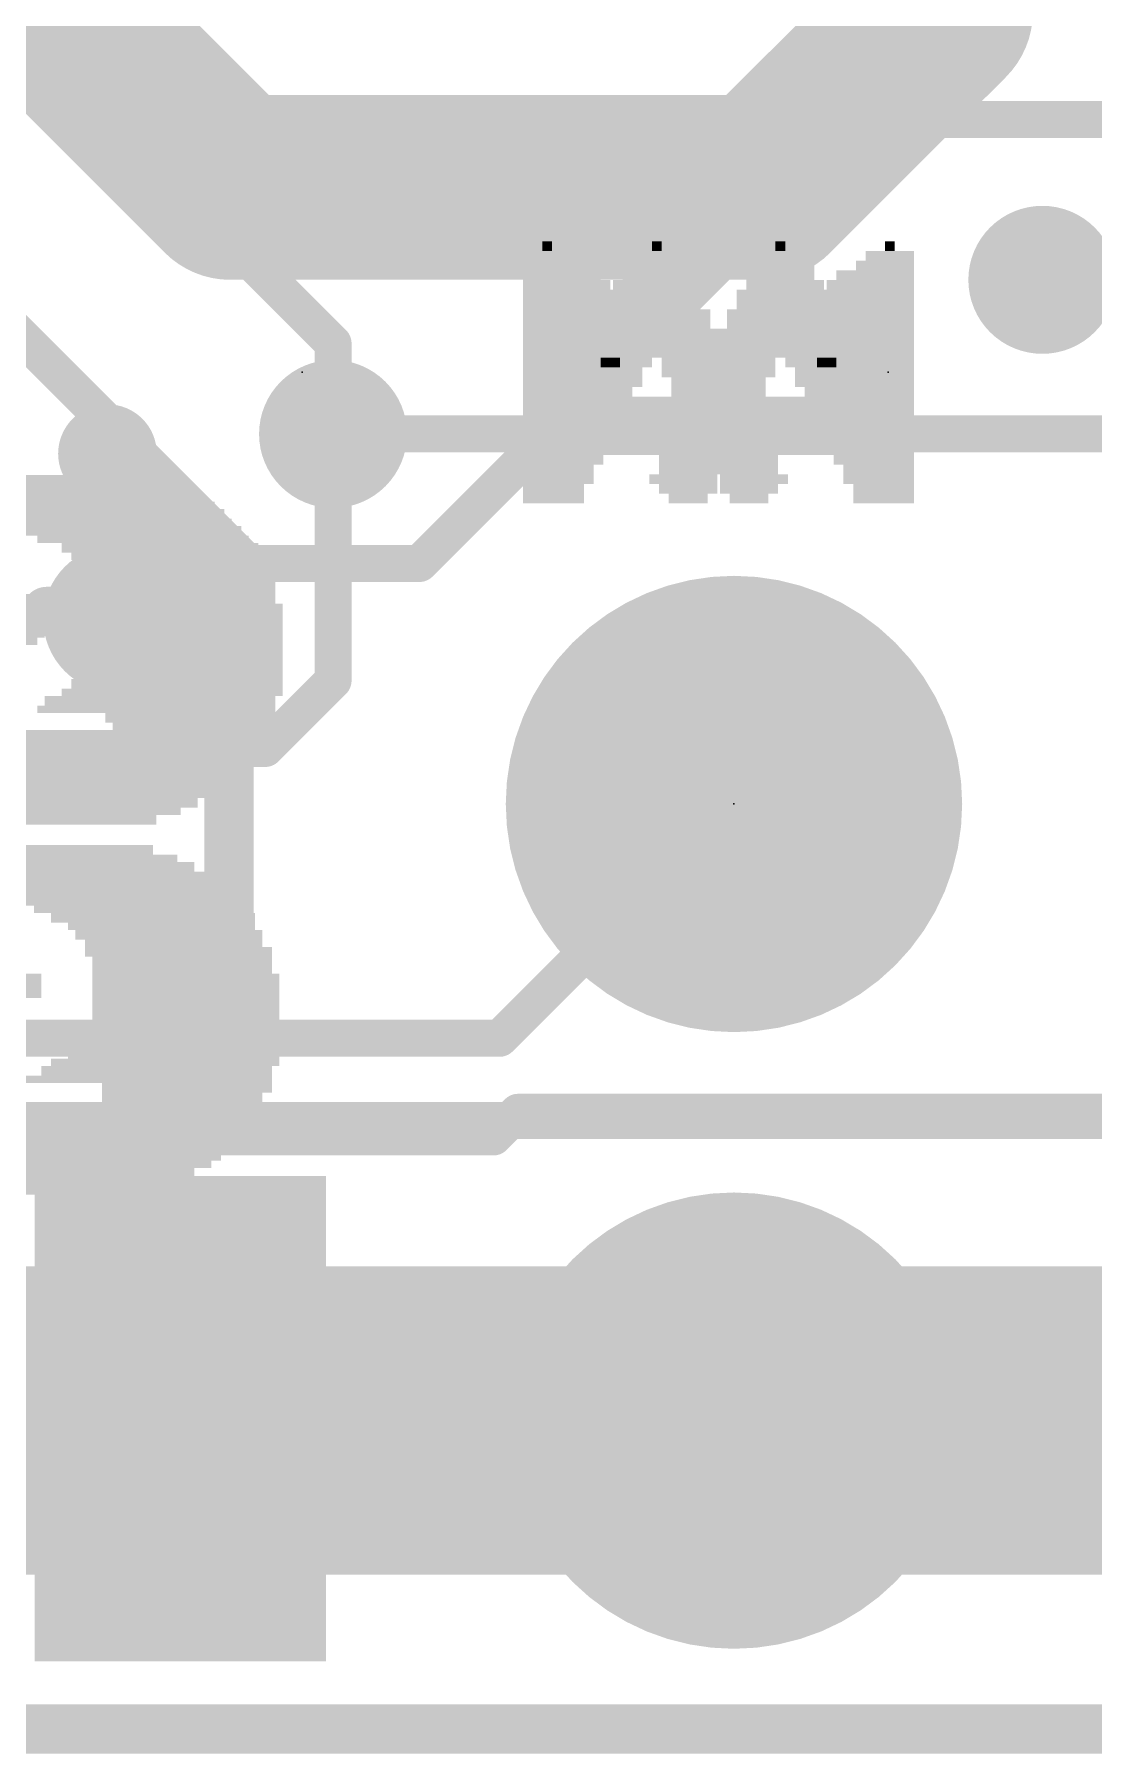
# Model space of a CAD drawing. Extents: x -6.3 to 43.3, y -21.6 to 50.8.
# Drawn here: x 23.79 to 28.15, y -0.1 to 6.98 of the extents above; entities that cross this region are included whole.
import ezdxf

# ---------------------------------------------------------------- set-up
doc = ezdxf.new("R2010")
doc.units = 0
for name, color, linetype in [('1', 12, 'CONTINUOUS'), ('15', 30, 'CONTINUOUS'), ('16', 132, 'CONTINUOUS'), ('17', 110, 'CONTINUOUS'), ('18', 110, 'CONTINUOUS'), ('2', 41, 'CONTINUOUS'), ('20', 31, 'CONTINUOUS'), ('21', 41, 'CONTINUOUS'), ('22', 40, 'CONTINUOUS'), ('23', 53, 'CONTINUOUS'), ('24', 53, 'CONTINUOUS')]:
    doc.layers.add(name, color=color, linetype=linetype)

# ---------------------------------------------------------------- blocks, each defined once
blk = doc.blocks.new('RECT')
blk.add_solid([(-0.5, -0.5), (0.5, -0.5), (-0.5, 0.5), (0.5, 0.5)])
blk = doc.blocks.new('ROUNDP')
at = {"const_width": 0.5}
blk.add_lwpolyline([(0, -0.25, 1), (0, 0.25, 1), (0, -0.25)], format="xyb", dxfattribs=at)
blk = doc.blocks.new('ROUNDV')
at = {"const_width": 0.5}
blk.add_lwpolyline([(0, -0.25, 1), (0, 0.25, 1), (0, -0.25)], format="xyb", dxfattribs=at)

msp = doc.modelspace()

# ---------------------------------------------------------------- linework, layer by layer
at = {"layer": '1'}
for points, const_width in [([(23.9268, 7.0188), (23.9268, 7.4846)], 0.762), ([(27.52, 7.073), (27.52, 7.493)], 0.762), ([(27.52, 7.073), (26.797, 6.35)], 0.762), ([(24.5956, 6.35), (23.9268, 7.0188)], 0.762), ([(26.797, 6.35), (24.5956, 6.35)], 0.762), ([(25.019, 4.318), (25.019, 5.334)], 0.1524), ([(25.019, 5.334), (30.48, 5.334)], 0.1524), ([(24.7396, 4.0386), (25.019, 4.318)], 0.1524), ([(23.6551, 4.0386), (24.7396, 4.0386)], 0.1524), ([(25.6794, 2.4384), (25.781, 2.54)], 0.1524), ([(25.781, 2.54), (30.0779, 2.54)], 0.1524), ([(3.5306, 2.4384), (25.6794, 2.4384)], 0.1524), ([(43.18, 0), (0, 0)], 0.1524)]:
    msp.add_lwpolyline(points, dxfattribs=dict(at, const_width=const_width))
for points, const_width in [([(27.6547, 6.9383, 1), (27.3853, 7.2077)], 0.381), ([(24.0615, 7.1535, 1), (23.7921, 6.8841)], 0.381), ([(27.3295, 7.073, 1), (27.7105, 7.073)], 0.381), ([(23.7363, 7.0188, 1), (24.1173, 7.0188)], 0.381), ([(24.5956, 6.5405, 1), (24.5956, 6.1595)], 0.381), ([(26.797, 6.1595, 1), (26.797, 6.5405)], 0.381), ([(24.4609, 6.2153, 1), (24.7303, 6.4847)], 0.381), ([(26.6623, 6.4847, 1), (26.9317, 6.2153)], 0.381), ([(25.0571, 5.334, 1), (24.9809, 5.334)], 0.0762), ([(25.019, 5.3721, 1), (25.019, 5.2959)], 0.0762), ([(25.0459, 4.2911, 1), (24.9921, 4.3449)], 0.0762), ([(24.9809, 4.318, 1), (25.0571, 4.318)], 0.0762), ([(24.7396, 4.0005, 1), (24.7396, 4.0767)], 0.0762), ([(24.7127, 4.0655, 1), (24.7665, 4.0117)], 0.0762), ([(25.781, 2.5781, 1), (25.781, 2.5019)], 0.0762), ([(25.8079, 2.5131, 1), (25.7541, 2.5669)], 0.0762), ([(25.6525, 2.4653, 1), (25.7063, 2.4115)], 0.0762), ([(25.6794, 2.4003, 1), (25.6794, 2.4765)], 0.0762)]:
    msp.add_lwpolyline(points, format="xyb", dxfattribs=dict(at, const_width=const_width))
at = {"layer": '15', "const_width": 0.1524}
msp.add_lwpolyline([(0, 0), (43.18, 0)], dxfattribs=at)
at = {"layer": '16', "const_width": 0.1524}
for points in [[(22.8269, 7.8994), (25.019, 5.7073)], [(22.8423, 6.6294), (24.6711, 4.8006)], [(25.3746, 4.8006), (27.2034, 6.6294)], [(27.2034, 6.6294), (28.3387, 6.6294)], [(25.019, 5.7073), (25.019, 5.334)], [(24.6711, 4.8006), (25.3746, 4.8006)], [(25.7048, 2.8448), (26.67, 3.81)], [(18.2372, 2.8448), (25.7048, 2.8448)], [(18.0953, 2.5066), (30.0356, 2.5066)], [(43.18, 0), (0, 0)]]:
    msp.add_lwpolyline(points, dxfattribs=at)
at = {"layer": '16', "const_width": 0.0762}
for points in [[(27.2034, 6.6675, 1), (27.2034, 6.5913)], [(27.2303, 6.6025, 1), (27.1765, 6.6563)], [(25.0571, 5.7073, 1), (24.9809, 5.7073)], [(24.9921, 5.6804, 1), (25.0459, 5.7343)], [(24.9809, 5.334, 1), (25.0571, 5.334)], [(24.6711, 4.8387, 1), (24.6711, 4.7625)], [(24.6441, 4.7737, 1), (24.698, 4.8275)], [(25.3477, 4.8275, 1), (25.4015, 4.7737)], [(25.3746, 4.7625, 1), (25.3746, 4.8387)], [(26.6969, 3.7831, 1), (26.6431, 3.8369)], [(25.6779, 2.8717, 1), (25.7317, 2.8179)], [(25.7048, 2.8067, 1), (25.7048, 2.8829)]]:
    msp.add_lwpolyline(points, format="xyb", dxfattribs=at)
at = {"layer": '2', "const_width": 0.1524}
msp.add_lwpolyline([(0, 0), (43.18, 0)], dxfattribs=at)
at = {"layer": '20', "const_width": 0.2032}
msp.add_lwpolyline([(42.0164, 0), (1.0749, 0)], dxfattribs=at)
at = {"layer": '21', "const_width": 1.27}
msp.add_lwpolyline([(29.845, 1.27), (23.622, 1.27)], dxfattribs=at)
at = {"layer": '21', "const_width": 0.635}
msp.add_lwpolyline([(23.622, 1.5875, 1), (23.622, 0.9525)], format="xyb", dxfattribs=at)
at = {"layer": '22'}
for points, const_width in [([(24.09, 5.1514, 1), (24.09, 5.3546, 1), (24.09, 5.1514)], 0.2032), ([(23.84, 4.6538, 1), (23.84, 4.5522)], 0.1016), ([(24.6408, 4.603, 1), (24.5392, 4.603)], 0.1016), ([(24.59, 4.5522, 1), (24.59, 4.6538)], 0.1016), ([(24.5392, 2.953, 1), (24.6408, 2.953)], 0.1016)]:
    msp.add_lwpolyline(points, format="xyb", dxfattribs=dict(at, const_width=const_width))
for points, const_width in [([(24.59, 4.603), (23.84, 4.603)], 0.2032), ([(24.59, 2.953), (24.59, 4.603)], 0.2032), ([(29.845, 1.27), (0.762, 1.27)], 1.27)]:
    msp.add_lwpolyline(points, dxfattribs=dict(at, const_width=const_width))
at = {"layer": '23'}
for p in [(24.892, 5.588), (27.305, 5.588)]:
    msp.add_point(p, dxfattribs=at)
at = {"layer": '24'}
msp.add_point((26.67, 3.81), dxfattribs=at)

# ---------------------------------------------------------------- block references
at = {"layer": '16', "xscale": 1.2, "yscale": 2, "rotation": 180}
msp.add_blockref('RECT', (24.39, 1.278), dxfattribs=at)
at = {"layer": '17'}
for p, xscale, yscale, rotation in [((26.67, 3.81), 1.8796, 1.8796, 270), ((26.67, 3.81), 1.8796, 1.8796, 270), ((26.67, 3.81), 1.524, 1.524, 270), ((26.67, 3.81), 1.524, 1.524, 270), ((26.67, 1.27), 1.8796, 1.8796, 90), ((26.67, 1.27), 1.8796, 1.8796, 90), ((26.67, 1.27), 1.524, 1.524, 90), ((26.67, 1.27), 1.524, 1.524, 90)]:
    msp.add_blockref('ROUNDP', p, dxfattribs=dict(at, xscale=xscale, yscale=yscale, rotation=rotation))
at = {"layer": '18', "xscale": 0.6096, "yscale": 0.6096}
for p in [(27.94, 5.969), (27.94, 5.969), (25.019, 5.334), (25.019, 5.334), (24.13, 4.572), (24.13, 4.572)]:
    msp.add_blockref('ROUNDV', p, dxfattribs=at)
at = {"layer": '21'}
for p, xscale, yscale in [((26.352, 6.108), 0.04, 0.04), ((27.312, 6.108), 0.04, 0.04), ((26.332, 6.028), 0.24, 0.04), ((26.352, 6.068), 0.2, 0.04), ((27.292, 6.028), 0.24, 0.04), ((27.312, 6.068), 0.2, 0.04), ((26.332, 5.948), 0.32, 0.04), ((26.352, 5.988), 0.28, 0.04), ((27.232, 5.948), 0.36, 0.04), ((27.252, 5.988), 0.32, 0.04), ((26.332, 5.868), 0.4, 0.04), ((26.352, 5.908), 0.36, 0.04), ((27.192, 5.868), 0.44, 0.04), ((27.212, 5.908), 0.4, 0.04), ((26.332, 5.788), 0.48, 0.04), ((26.352, 5.828), 0.44, 0.04), ((27.152, 5.788), 0.52, 0.04), ((27.172, 5.828), 0.48, 0.04), ((26.352, 5.748), 0.52, 0.04), ((27.152, 5.748), 0.52, 0.04), ((26.332, 5.708), 0.56, 0.04), ((26.352, 5.668), 0.6, 0.04), ((27.172, 5.708), 0.48, 0.04), ((27.192, 5.668), 0.44, 0.04), ((26.172, 5.628), 0.32, 0.04), ((26.152, 5.588), 0.28, 0.04), ((26.512, 5.628), 0.28, 0.04), ((26.532, 5.588), 0.32, 0.04), ((27.052, 5.628), 0.08, 0.04), ((27.292, 5.628), 0.24, 0.04), ((27.292, 5.588), 0.24, 0.04), ((26.132, 5.548), 0.32, 0.04), ((26.112, 5.508), 0.28, 0.04), ((26.552, 5.548), 0.28, 0.04), ((26.572, 5.508), 0.32, 0.04), ((27.292, 5.548), 0.24, 0.04), ((27.292, 5.508), 0.24, 0.04), ((26.332, 5.468), 0.8, 0.04), ((27.292, 5.468), 0.24, 0.04), ((26.332, 5.388), 0.88, 0.04), ((26.352, 5.428), 0.84, 0.04), ((27.292, 5.428), 0.24, 0.04), ((27.292, 5.388), 0.24, 0.04), ((26.332, 5.308), 0.96, 0.04), ((26.352, 5.348), 0.92, 0.04), ((27.292, 5.348), 0.24, 0.04), ((27.292, 5.308), 0.24, 0.04), ((25.992, 5.228), 0.28, 0.04), ((26.712, 5.228), 0.28, 0.04), ((27.292, 5.268), 0.24, 0.04), ((27.292, 5.228), 0.24, 0.04), ((25.952, 5.188), 0.28, 0.04), ((26.712, 5.188), 0.28, 0.04), ((27.292, 5.188), 0.24, 0.04), ((21.541, 5.11), 5.7, 0.03), ((21.541, 5.145), 5.5, 0.04), ((25.952, 5.148), 0.28, 0.04), ((25.932, 5.108), 0.24, 0.04), ((26.752, 5.148), 0.28, 0.04), ((26.732, 5.108), 0.24, 0.04), ((27.292, 5.148), 0.24, 0.04), ((27.292, 5.108), 0.24, 0.04), ((21.541, 5.04), 5.98, 0.03), ((21.541, 5.075), 5.84, 0.04), ((25.952, 5.068), 0.2, 0.04), ((26.732, 5.068), 0.16, 0.04), ((27.292, 5.068), 0.24, 0.04), ((21.541, 4.97), 6.12, 0.03), ((21.541, 5.005), 6.06, 0.04), ((22.696, 4.935), 3.89, 0.04), ((24.236, 4.9), 0.87, 0.03), ((24.306, 4.865), 0.81, 0.04), ((24.326, 4.83), 0.77, 0.03), ((24.356, 4.795), 0.77, 0.04), ((24.376, 4.76), 0.73, 0.03), ((24.411, 4.725), 0.74, 0.04), ((23.746, 4.655), 0.17, 0.04), ((24.411, 4.69), 0.74, 0.03), ((24.411, 4.655), 0.74, 0.04), ((23.726, 4.62), 0.21, 0.03), ((23.746, 4.585), 0.25, 0.04), ((24.446, 4.62), 0.73, 0.03), ((24.446, 4.585), 0.73, 0.04), ((23.726, 4.55), 0.21, 0.03), ((23.726, 4.515), 0.21, 0.04), ((24.446, 4.55), 0.73, 0.03), ((24.446, 4.515), 0.73, 0.04), ((23.696, 4.48), 0.21, 0.03), ((24.426, 4.48), 0.77, 0.03), ((24.426, 4.445), 0.77, 0.04), ((24.411, 4.375), 0.8, 0.04), ((24.426, 4.41), 0.77, 0.03), ((24.376, 4.305), 0.87, 0.04), ((24.391, 4.34), 0.84, 0.03), ((24.306, 4.235), 0.95, 0.04), ((24.356, 4.27), 0.91, 0.03), ((24.291, 4.2), 0.98, 0.03), ((24.431, 4.165), 0.7, 0.04), ((24.426, 4.13), 0.63, 0.03), ((24.426, 4.095), 0.63, 0.04), ((24.411, 4.06), 0.6, 0.03), ((24.411, 4.025), 0.6, 0.04), ((22.521, 3.955), 4.24, 0.04), ((24.376, 3.99), 0.59, 0.03), ((21.541, 3.885), 6.06, 0.04), ((22.486, 3.92), 4.23, 0.03), ((21.541, 3.85), 5.98, 0.03), ((21.541, 3.815), 5.84, 0.04), ((21.541, 3.78), 5.7, 0.03), ((21.541, 3.745), 5.5, 0.04), ((21.598, 3.621), 5.36, 0.04), ((21.598, 3.551), 5.7, 0.04), ((21.598, 3.586), 5.56, 0.03), ((21.598, 3.481), 5.92, 0.04), ((21.598, 3.516), 5.84, 0.03), ((21.598, 3.446), 5.98, 0.03), ((22.773, 3.411), 3.71, 0.04), ((24.223, 3.376), 0.87, 0.03), ((24.278, 3.341), 0.84, 0.04), ((24.313, 3.306), 0.77, 0.03), ((24.343, 3.271), 0.77, 0.04), ((24.363, 3.236), 0.73, 0.03), ((24.383, 3.201), 0.77, 0.04), ((24.398, 3.166), 0.74, 0.03), ((24.398, 3.131), 0.74, 0.04), ((23.698, 3.061), 0.24, 0.04), ((23.713, 3.096), 0.21, 0.03), ((24.413, 3.096), 0.77, 0.03), ((24.413, 3.061), 0.77, 0.04), ((23.698, 3.026), 0.24, 0.03), ((24.413, 3.026), 0.77, 0.03), ((24.413, 2.991), 0.77, 0.04), ((24.413, 2.956), 0.77, 0.03), ((24.413, 2.921), 0.77, 0.04), ((24.378, 2.851), 0.84, 0.04), ((24.398, 2.886), 0.8, 0.03), ((24.363, 2.781), 0.87, 0.04), ((24.378, 2.816), 0.84, 0.03), ((24.293, 2.711), 0.95, 0.04), ((24.328, 2.746), 0.94, 0.03), ((24.258, 2.676), 1.02, 0.03), ((24.418, 2.641), 0.7, 0.04), ((24.398, 2.606), 0.66, 0.03), ((24.398, 2.571), 0.66, 0.04), ((24.383, 2.536), 0.63, 0.03), ((24.343, 2.466), 0.63, 0.03), ((24.383, 2.501), 0.63, 0.04), ((22.558, 2.396), 4.06, 0.03), ((22.598, 2.431), 4.06, 0.04), ((21.598, 2.361), 5.92, 0.04), ((21.598, 2.326), 5.84, 0.03), ((21.598, 2.291), 5.7, 0.04), ((21.598, 2.256), 5.56, 0.03), ((21.598, 2.221), 5.36, 0.04), ((21.594, 1.865), 5.07, 0.03), ((21.594, 1.835), 5.07, 0.03), ((21.594, 1.81), 5.07, 0.02), ((21.594, 1.78), 5.07, 0.04), ((21.594, 1.745), 5.07, 0.03), ((21.594, 1.715), 5.07, 0.03), ((21.594, 1.69), 5.07, 0.02), ((22.539, 1.665), 3.18, 0.03), ((23.304, 1.63), 1.65, 0.04), ((23.334, 1.595), 1.59, 0.03), ((23.349, 1.575), 1.56, 0.03), ((23.364, 1.545), 1.53, 0.03), ((23.379, 1.51), 1.5, 0.04), ((23.394, 1.475), 1.47, 0.03), ((23.409, 1.455), 1.44, 0.03), ((23.409, 1.425), 1.44, 0.03), ((23.424, 1.39), 1.41, 0.04), ((23.424, 1.355), 1.41, 0.03), ((23.424, 1.325), 1.41, 0.03), ((23.424, 1.305), 1.41, 0.03), ((23.424, 1.27), 1.41, 0.04), ((23.424, 1.235), 1.41, 0.03), ((23.424, 1.215), 1.41, 0.03), ((23.424, 1.185), 1.41, 0.03), ((23.424, 1.15), 1.41, 0.04), ((23.394, 1.065), 1.47, 0.03), ((23.409, 1.115), 1.44, 0.03), ((23.409, 1.085), 1.44, 0.03), ((23.379, 0.995), 1.5, 0.03), ((23.394, 1.03), 1.47, 0.04), ((23.319, 0.91), 1.62, 0.04), ((23.349, 0.945), 1.56, 0.03), ((23.364, 0.975), 1.53, 0.03), ((21.594, 0.845), 5.07, 0.03), ((23.274, 0.875), 1.71, 0.03), ((21.594, 0.815), 5.07, 0.03), ((21.594, 0.785), 5.07, 0.03), ((21.594, 0.765), 5.07, 0.03), ((21.594, 0.735), 5.07, 0.03), ((21.594, 0.705), 5.07, 0.03), ((21.594, 0.675), 5.07, 0.03)]:
    msp.add_blockref('RECT', p, dxfattribs=dict(at, xscale=xscale, yscale=yscale))
at = {"layer": '21', "yscale": 0.04}
msp.add_blockref('RECT', (26.352, 5.268), dxfattribs=at)
at = {"layer": '22', "yscale": 0.04, "rotation": 180}
for p, xscale in [((25.901, 6.108), 0.04), ((26.861, 6.108), 0.04), ((25.901, 6.068), 0.2), ((25.921, 6.028), 0.24), ((26.861, 6.068), 0.2), ((26.881, 6.028), 0.24), ((25.961, 5.988), 0.32), ((25.981, 5.948), 0.36), ((26.861, 5.988), 0.28), ((26.881, 5.948), 0.32), ((26.001, 5.908), 0.4), ((26.021, 5.868), 0.44), ((26.861, 5.908), 0.36), ((26.881, 5.868), 0.4), ((26.041, 5.828), 0.48), ((26.061, 5.788), 0.52), ((26.861, 5.828), 0.44), ((26.881, 5.788), 0.48), ((26.061, 5.748), 0.52), ((26.861, 5.748), 0.52), ((26.041, 5.708), 0.48), ((26.021, 5.668), 0.44), ((26.861, 5.668), 0.6), ((26.881, 5.708), 0.56), ((25.921, 5.628), 0.24), ((25.921, 5.588), 0.24), ((26.161, 5.628), 0.08), ((26.681, 5.588), 0.32), ((26.701, 5.628), 0.28), ((27.041, 5.628), 0.32), ((27.061, 5.588), 0.28), ((25.921, 5.548), 0.24), ((25.921, 5.508), 0.24), ((26.641, 5.508), 0.32), ((26.661, 5.548), 0.28), ((27.081, 5.548), 0.32), ((27.101, 5.508), 0.28), ((25.921, 5.468), 0.24), ((26.881, 5.468), 0.8), ((25.921, 5.428), 0.24), ((25.921, 5.388), 0.24), ((26.861, 5.428), 0.84), ((26.881, 5.388), 0.88), ((25.921, 5.348), 0.24), ((25.921, 5.308), 0.24), ((26.861, 5.348), 0.92), ((26.881, 5.308), 0.96), ((25.921, 5.268), 0.24), ((25.921, 5.228), 0.24), ((26.501, 5.228), 0.28), ((27.221, 5.228), 0.28), ((25.921, 5.188), 0.24), ((26.501, 5.188), 0.28), ((27.261, 5.188), 0.28), ((25.921, 5.148), 0.24), ((25.921, 5.108), 0.24), ((26.461, 5.148), 0.28), ((26.481, 5.108), 0.24), ((27.261, 5.148), 0.28), ((27.281, 5.108), 0.24), ((25.921, 5.068), 0.24), ((26.481, 5.068), 0.16), ((27.261, 5.068), 0.2)]:
    msp.add_blockref('RECT', p, dxfattribs=dict(at, xscale=xscale))
msp.add_blockref('RECT', (26.861, 5.268), dxfattribs=at)

doc.saveas('drawing.dxf')
